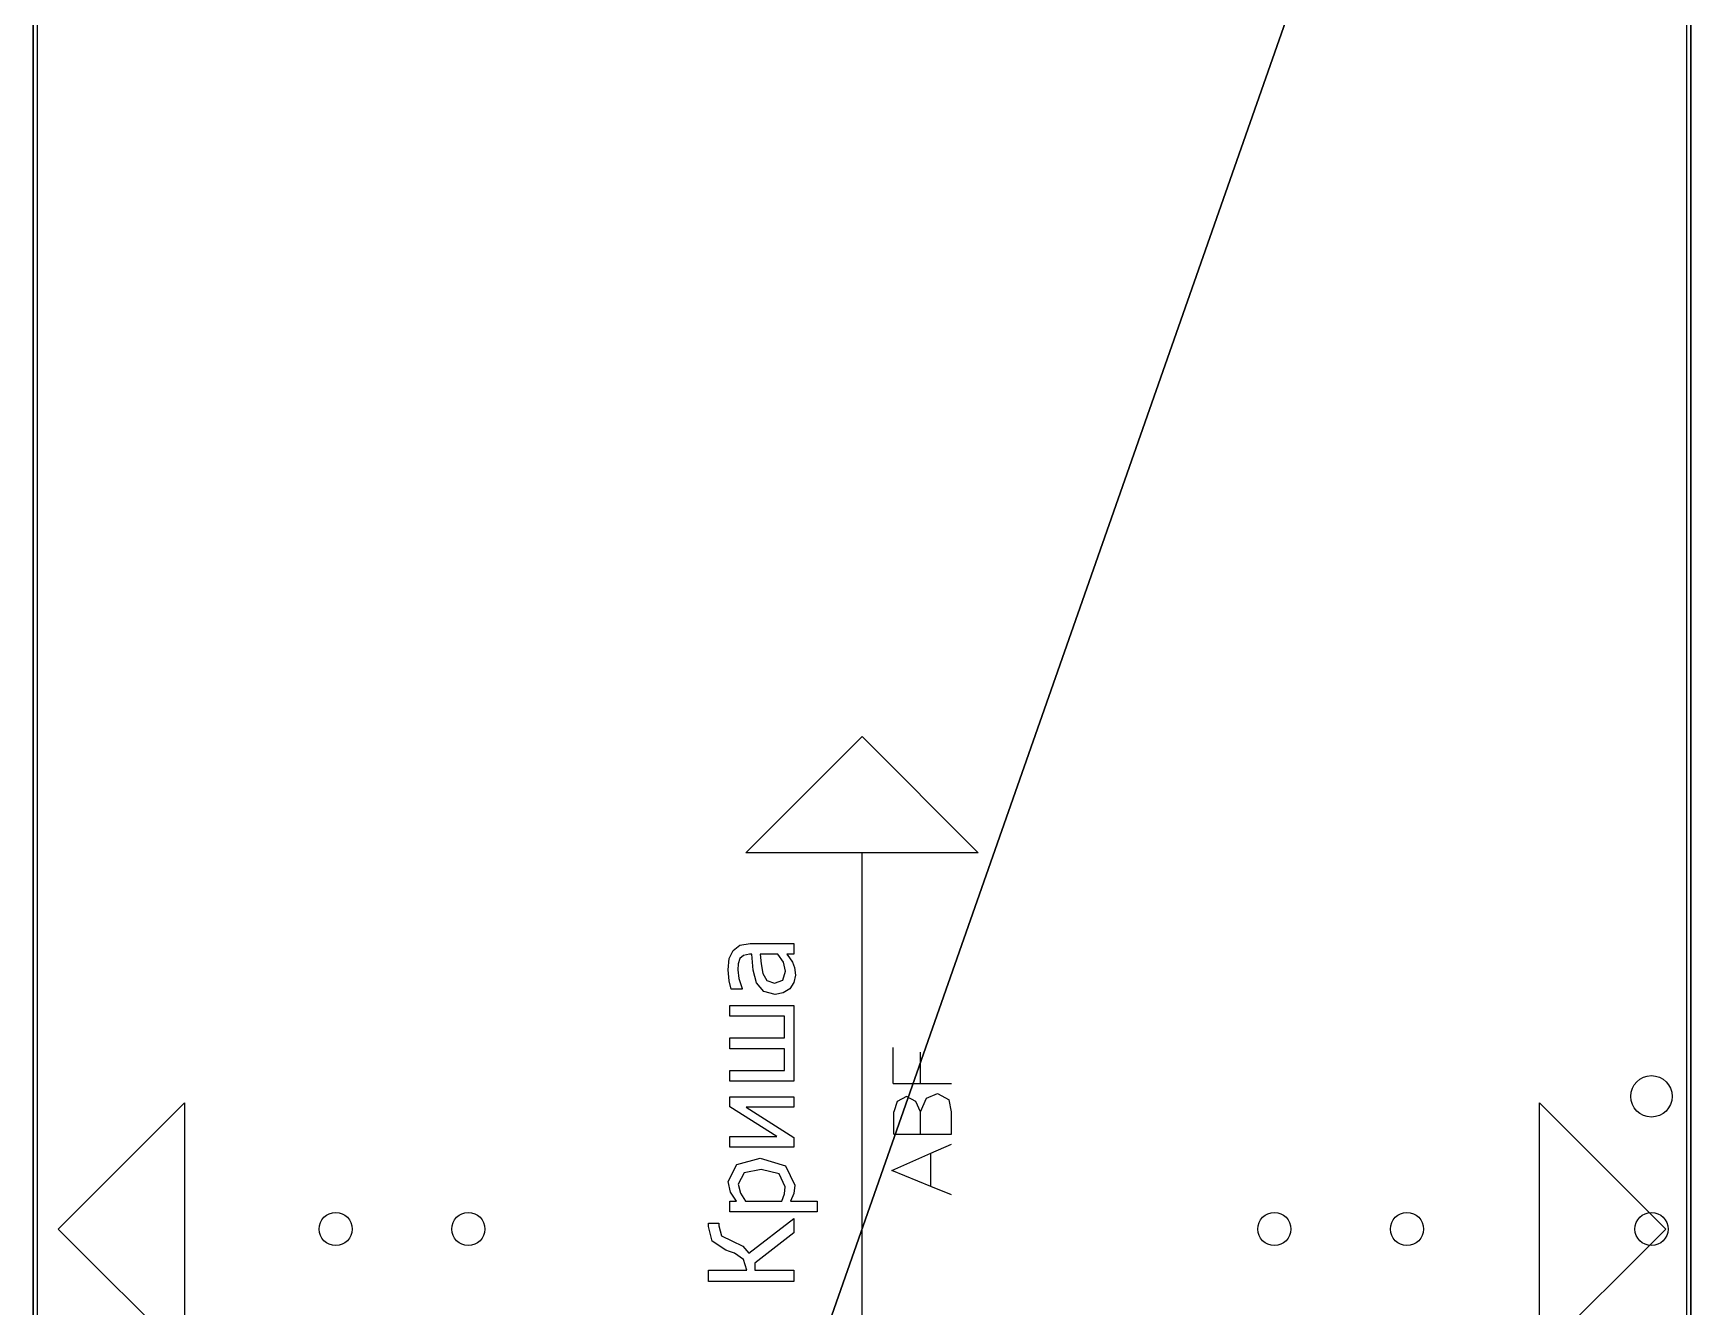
# Model space of a CAD drawing. Header units: millimetres. Extents: x -3498 to 36, y -676 to 1664.
# Drawn here: x -767.5 to -367.5, y 551.2 to 858.4 of the extents above; entities that cross this region are included whole.
import ezdxf

# ---------------------------------------------------------------- set-up
doc = ezdxf.new("R2010")
doc.units = ezdxf.units.MM
doc.header["$LTSCALE"] = 25.4
doc.layers.get('0').update_dxf_attribs({"true_color": 0xffffff})
for name, color, linetype, true_color in [('ABF_cuttingLines', 134, 'Continuous', 0x009987), ('ABF_edgeBanding', 252, 'Continuous', 0x777799), ('ABF_Label', 36, 'Continuous', 0x664400), ('DEPTH12-$38878', 34, 'Continuous', 0xaa4400), ('DEPTH13', 32, 'Continuous', 0xcc6600), ('DEPTH13_5-$89199', 172, 'Continuous', 0x0000cc)]:
    doc.layers.add(name, color=color, linetype=linetype, true_color=true_color)

# ---------------------------------------------------------------- blocks, each defined once
blk = doc.blocks.new('Group83#1')
at = {"layer": 'DEPTH12-$38878', "color": 0}
blk.add_circle((0, -9), 4, dxfattribs=at)
at = {"layer": 'DEPTH13', "color": 0}
blk.add_circle((-32, -9), 4, dxfattribs=at)
blk = doc.blocks.new('Group87#1')
at = {"layer": 'DEPTH12-$38878', "color": 0}
blk.add_circle((0, -9), 4, dxfattribs=at)
at = {"layer": 'DEPTH13', "color": 0}
blk.add_circle((32, -9), 4, dxfattribs=at)
blk = doc.blocks.new('Group95#1')
at = {"layer": 'DEPTH12-$38878', "color": 0}
blk.add_circle((-9, 0), 4, dxfattribs=at)
at = {"layer": 'DEPTH13_5-$89199', "color": 0}
blk.add_circle((-9, 32), 5, dxfattribs=at)
blk = doc.blocks.new('Group205#1')
at = {"layer": 'ABF_Label', "color": 0}
for p, q in [((-8.05, 10.47), (-8.05, 23.51)), ((-8.05, 23.51), (-6.31, 23.51)), ((-6.31, 23.51), (-6.31, 17.63)), ((-3.22, 20.88), (-1.88, 22.94)), ((-1.88, 22.94), (0.38, 23.51)), ((0.38, 23.51), (0.91, 23.51)), ((0.91, 23.51), (0.91, 21.96)), ((-3.43, 20.28), (-3.22, 20.88)), ((-1.02, 21.54), (-1.81, 19.97)), ((0.47, 21.96), (-1.02, 21.54)), ((0.91, 21.96), (0.47, 21.96)), ((5.64, 20.15), (7.27, 20.52)), ((7.27, 20.52), (9.89, 19.19)), ((36.72, 20.04), (38.03, 20.33)), ((38.03, 20.33), (39.71, 20.49)), ((39.71, 20.49), (41.41, 20.33)), ((41.41, 20.33), (42.65, 19.76)), ((-6.31, 17.63), (-4.69, 18.15)), ((-4.69, 18.15), (-3.71, 19.53)), ((-3.71, 19.53), (-3.43, 20.28)), ((-2.62, 18.27), (-3.7, 17.32)), ((-1.81, 19.97), (-2.62, 18.27)), ((2.63, 6.86), (2.63, 20.25)), ((2.63, 20.25), (4.27, 20.25)), ((4.27, 20.25), (4.27, 19.23)), ((4.27, 19.23), (5.64, 20.15)), ((5.51, 18.64), (4.27, 17.84)), ((4.27, 17.84), (4.27, 12.3)), ((6.87, 18.95), (5.51, 18.64)), ((8.6, 18.03), (6.87, 18.95)), ((9.14, 15.43), (8.6, 18.03)), ((9.89, 19.19), (10.83, 15.62)), ((12.54, 10.47), (12.54, 20.25)), ((12.54, 20.25), (14.17, 20.25)), ((14.17, 20.25), (14.17, 13.07)), ((14.17, 13.07), (18.73, 20.25)), ((18.73, 20.25), (20.27, 20.25)), ((20.27, 20.25), (20.27, 10.47)), ((22.65, 10.47), (22.65, 20.25)), ((22.65, 20.25), (24.3, 20.25)), ((24.3, 20.25), (24.3, 11.86)), ((27.62, 11.86), (27.62, 20.25)), ((27.62, 20.25), (29.26, 20.25)), ((29.26, 20.25), (29.26, 11.86)), ((32.58, 11.86), (32.58, 20.25)), ((32.58, 20.25), (34.23, 20.25)), ((34.23, 20.25), (34.23, 10.47)), ((36.72, 18.37), (36.72, 20.04)), ((36.82, 18.37), (36.72, 18.37)), ((38.36, 18.86), (36.82, 18.37)), ((39.7, 19.03), (38.36, 18.86)), ((40.64, 18.97), (39.7, 19.03)), ((41.41, 18.7), (40.64, 18.97)), ((41.9, 18.15), (41.41, 18.7)), ((42.08, 17.22), (41.9, 18.15)), ((42.65, 19.76), (43.45, 18.72)), ((43.45, 18.72), (43.71, 17.16)), ((-5.22, 16.44), (-6.31, 16.44)), ((-6.31, 16.44), (-6.31, 10.47)), ((-0.61, 10.47), (-5.22, 16.44)), ((-3.7, 17.32), (1.59, 10.47)), ((8.43, 12.69), (9.14, 15.43)), ((10.83, 15.62), (9.67, 11.72)), ((18.64, 17.76), (14.03, 10.47)), ((18.64, 10.47), (18.64, 17.76)), ((36.36, 15.03), (37.71, 16.17)), ((37.71, 16.17), (39.66, 16.69)), ((40.59, 15.45), (39.14, 15.19)), ((39.66, 16.69), (42.08, 16.9)), ((42.08, 15.59), (40.59, 15.45)), ((42.08, 16.9), (42.08, 17.22)), ((42.08, 12.88), (42.08, 15.59)), ((43.71, 17.16), (43.71, 10.47)), ((35.93, 13.3), (36.36, 15.03)), ((36.16, 12.06), (35.93, 13.3)), ((38.06, 14.57), (37.63, 13.41)), ((37.63, 13.41), (38.1, 12.14)), ((39.14, 15.19), (38.06, 14.57)), ((40.89, 12.05), (42.08, 12.88)), ((-6.31, 10.47), (-8.05, 10.47)), ((1.59, 10.47), (-0.61, 10.47)), ((4.27, 12.3), (5.38, 11.87)), ((5.42, 10.44), (4.27, 10.96)), ((4.27, 10.96), (4.27, 6.86)), ((5.38, 11.87), (6.44, 11.75)), ((6.71, 10.27), (5.42, 10.44)), ((6.44, 11.75), (8.43, 12.69)), ((9.67, 11.72), (6.71, 10.27)), ((14.03, 10.47), (12.54, 10.47)), ((20.27, 10.47), (18.64, 10.47)), ((34.23, 10.47), (22.65, 10.47)), ((24.3, 11.86), (27.62, 11.86)), ((29.26, 11.86), (32.58, 11.86)), ((36.79, 11.06), (36.16, 12.06)), ((37.75, 10.42), (36.79, 11.06)), ((38.9, 10.2), (37.75, 10.42)), ((38.1, 12.14), (39.48, 11.71)), ((40.04, 10.32), (38.9, 10.2)), ((39.48, 11.71), (40.89, 12.05)), ((40.89, 10.67), (40.04, 10.32)), ((41.54, 11.09), (40.89, 10.67)), ((42.08, 11.51), (41.54, 11.09)), ((42.08, 10.47), (42.08, 11.51)), ((43.71, 10.47), (42.08, 10.47)), ((4.27, 6.86), (2.63, 6.86)), ((-24.61, 0), (57.63, 0)), ((6.49, -10.57), (8.95, -4.58)), ((8.95, -4.58), (11.61, -10.57)), ((14.53, -4.88), (17.96, -4.88)), ((14.53, -4.88), (14.53, -8.98)), ((19.51, -5.38), (17.96, -4.88)), ((22.27, -4.79), (22.27, -8.97)), ((22.27, -4.79), (27.81, -4.79)), ((20.29, -6.84), (19.51, -5.38)), ((19.55, -8.25), (20.29, -6.84)), ((14.53, -8.98), (14.53, -13.72)), ((14.53, -8.98), (17.96, -8.98)), ((17.96, -8.98), (19.55, -8.25)), ((17.96, -8.98), (20.04, -9.9)), ((20.04, -9.9), (20.74, -11.59)), ((22.27, -8.97), (27.09, -8.97)), ((22.27, -8.97), (22.27, -13.72)), ((5.21, -13.72), (6.49, -10.57)), ((6.49, -10.57), (11.61, -10.57)), ((11.61, -10.57), (13.01, -13.72)), ((20.74, -11.59), (19.76, -13.36)), ((14.53, -13.72), (17.96, -13.72)), ((17.96, -13.72), (19.76, -13.36))]:
    blk.add_line(p, q, dxfattribs=at)
blk.add_polyline3d([(57.63, 17.78, 0), (75.41, 0, 0), (57.63, -17.78, 0), (57.63, 17.78, 0)], close=True, dxfattribs=at)
blk = doc.blocks.new('Group215#1')
at = {"layer": 'ABF_cuttingLines', "color": 0}
blk.add_polyline3d([(399, 1, 0), (399, 1139, 0), (1, 1139, 0), (1, 1, 0), (399, 1, 0)], close=True, dxfattribs=at)
blk = doc.blocks.new('Group216#1')
at = {"layer": 'ABF_edgeBanding', "color": 0}
for points in [[(6.07, 570, 0), (36.49, 600.42, 0), (36.49, 539.58, 0), (6.07, 570, 0)], [(393.93, 570, 0), (363.51, 539.58, 0), (363.51, 600.42, 0), (393.93, 570, 0)]]:
    blk.add_polyline3d(points, close=True, dxfattribs=at)
blk = doc.blocks.new('___#7')
at = {"color": 0}
for p, q in [((0, 1140), (0, 0)), ((0, 1140, 18), (0, 0, 18)), ((0, 1140), (0, 0)), ((0, 1140, 18), (0, 0, 18)), ((400, 0), (400, 1140)), ((400, 0, 18), (400, 1140, 18)), ((400, 0), (400, 1140)), ((400, 0, 18), (400, 1140, 18))]:
    blk.add_line(p, q, dxfattribs=at)
for name, p in [('Group95#1', (399.5, 570, 18)), ('Group83#1', (331.5, 579, 18)), ('Group87#1', (73, 579, 18))]:
    blk.add_blockref(name, p, dxfattribs=at)
at = {"layer": 'ABF_cuttingLines', "color": 0}
blk.add_blockref('Group215#1', (0, 0, 18), dxfattribs=at)
at = {"layer": 'ABF_edgeBanding', "color": 0}
blk.add_blockref('Group216#1', (0, 0, 18), dxfattribs=at)
at = {"layer": 'ABF_Label', "color": 0, "xscale": 1.574803149606299, "yscale": 1.574803149606299, "rotation": 90}
blk.add_blockref('Group205#1', (200, 570, 18), dxfattribs=at)
at = {"color": 0}
mesh = blk.add_polyface(dxfattribs=at)
corners = [(400, 1140), (0, 0), (0, 1140), (400, 0)]
mesh.append_faces([[corners[k] for k in face] for face in [(0, 1, 2), (1, 0, 3)]], dxfattribs={"vtx0": -1, "color": 0})
at = {"color": 7, "true_color": 0xffffff}
mesh = blk.add_polyface(dxfattribs=at)
corners = [(0, 0, 18), (400, 1140, 18), (0, 1140, 18), (400, 0, 18)]
mesh.append_faces([[corners[k] for k in face] for face in [(0, 1, 2), (1, 0, 3)]], dxfattribs={"vtx0": -1, "color": 7})
at = {"color": 0}
mesh = blk.add_polyface(dxfattribs=at)
corners = [(0, 1140, 18), (0, 0), (0, 0, 18), (0, 1140)]
mesh.append_faces([[corners[k] for k in face] for face in [(0, 1, 2), (1, 0, 3)]], dxfattribs={"vtx0": -1, "color": 0})
mesh = blk.add_polyface(dxfattribs=at)
corners = [(400, 1140), (400, 0, 18), (400, 0), (400, 1140, 18)]
mesh.append_faces([[corners[k] for k in face] for face in [(0, 1, 2), (1, 0, 3)]], dxfattribs={"vtx0": -1, "color": 0})
blk = doc.blocks.new('THICKNESS_18')
at = {"color": 0}
blk.add_blockref('___#7', (-767.5, 0), dxfattribs=at)

msp = doc.modelspace()

# ---------------------------------------------------------------- block references
at = {"color": 0}
msp.add_blockref('THICKNESS_18', (0, 0), dxfattribs=at)

doc.saveas('drawing.dxf')
